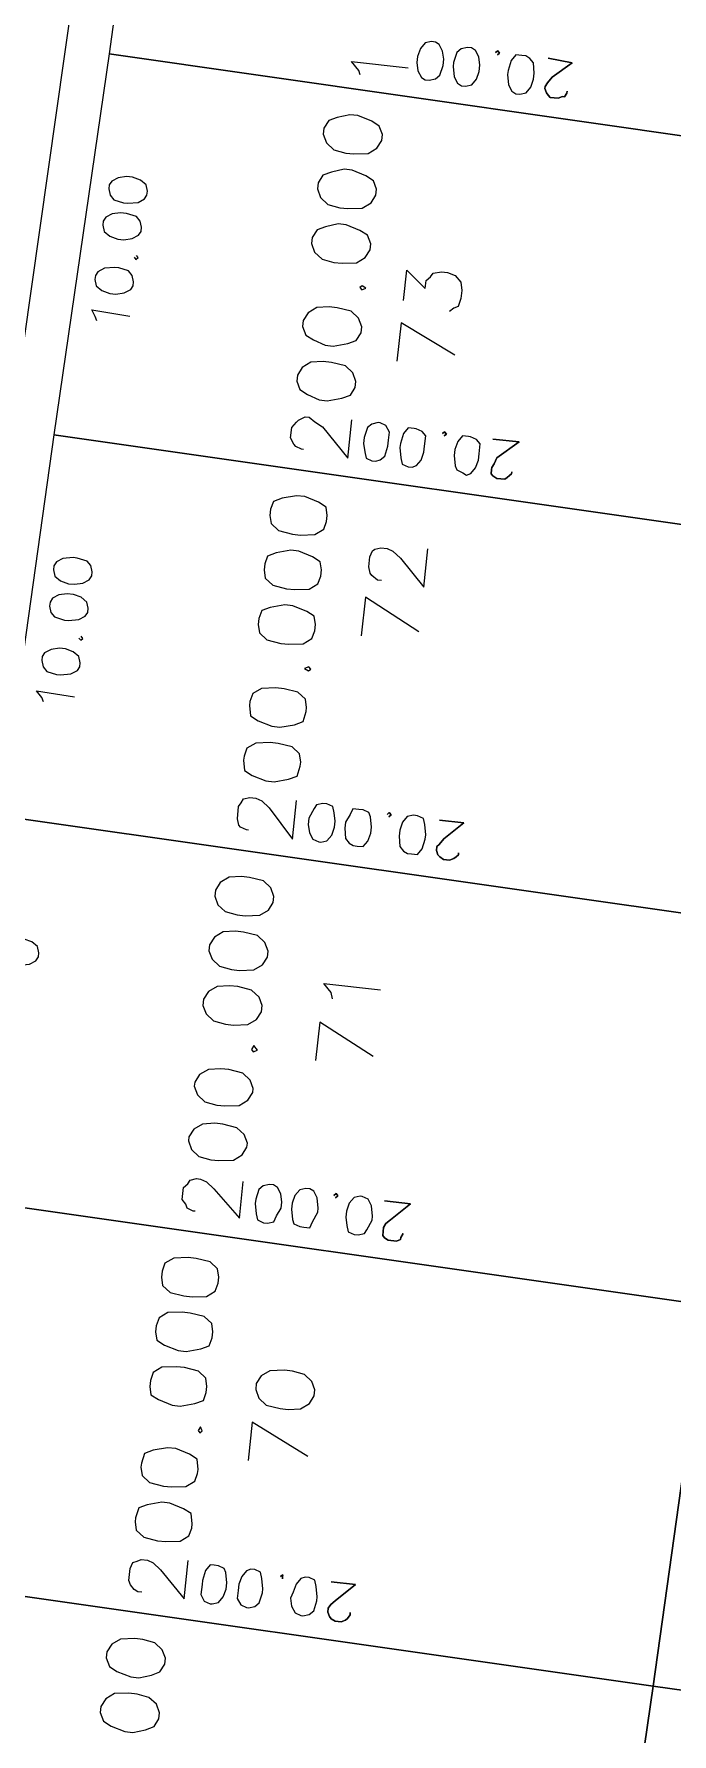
# Model space of a CAD drawing. Header units: metres. Extents: x -977055 to 805873, y -1033982 to 242021.
# Drawn here: x 2418.34 to 2435.02, y 748.14 to 792.56 of the extents above; entities that cross this region are included whole.
import ezdxf

# ---------------------------------------------------------------- set-up
doc = ezdxf.new("R2010")
doc.units = ezdxf.units.M
for name, color, linetype in [('PDF_acera', 7, 'Continuous'), ('PDF_areas por lote', 7, 'Continuous'), ('PDF_COTAS', 7, 'Continuous'), ('PDF_LOTES', 7, 'Continuous'), ('PDF_No. lotes', 7, 'Continuous')]:
    doc.layers.add(name, color=color, linetype=linetype)

# ---------------------------------------------------------------- blocks, each defined once
blk = doc.blocks.new('CALLE')
at = {"layer": 'PDF_acera', "lineweight": 9}
blk.add_lwpolyline([(-202.620096, -50.252832), (-201.265344, -48.982752), (-200.206944, -17.865792), (-201.477024, -16.468704), (-297.368064, -13.208832), (-298.722816, -14.478912), (-299.781216, -45.595872), (-298.511136, -46.950624)], close=True, dxfattribs=at)
at = {"layer": 'PDF_areas por lote', "lineweight": 9}
for points in [[(-244.194048, -20.617632), (-244.363392, -20.702304), (-244.448064, -20.871648), (-244.532736, -21.168), (-244.532736, -21.337344), (-244.448064, -21.59136), (-244.363392, -21.760704), (-244.194048, -21.845376), (-244.06704, -21.845376), (-243.897696, -21.760704), (-243.770688, -21.59136), (-243.728352, -21.337344), (-243.728352, -21.168), (-243.770688, -20.871648), (-243.897696, -20.702304), (-244.06704, -20.617632)], [(-243.050976, -20.617632), (-243.22032, -20.702304), (-243.304992, -20.871648), (-243.389664, -21.168), (-243.389664, -21.337344), (-243.304992, -21.59136), (-243.22032, -21.760704), (-243.050976, -21.845376), (-242.923968, -21.845376), (-242.754624, -21.760704), (-242.627616, -21.59136), (-242.58528, -21.337344), (-242.58528, -21.168), (-242.627616, -20.871648), (-242.754624, -20.702304), (-242.923968, -20.617632)], [(-240.172128, -20.913984), (-240.341472, -20.95632), (-240.46848, -21.125664), (-240.510816, -21.422016), (-240.510816, -21.59136), (-240.46848, -21.887712), (-240.341472, -22.057056), (-240.172128, -22.099392), (-240.087456, -22.099392), (-239.875776, -22.057056), (-239.791104, -21.887712), (-239.706432, -21.59136), (-239.706432, -21.422016), (-239.791104, -21.125664), (-239.875776, -20.95632), (-240.087456, -20.913984)], [(-239.029056, -20.913984), (-239.1984, -20.95632), (-239.325408, -21.125664), (-239.367744, -21.422016), (-239.367744, -21.59136), (-239.325408, -21.887712), (-239.1984, -22.057056), (-239.029056, -22.099392), (-238.944384, -22.099392), (-238.732704, -22.057056), (-238.648032, -21.887712), (-238.56336, -21.59136), (-238.56336, -21.422016), (-238.648032, -21.125664), (-238.732704, -20.95632), (-238.944384, -20.913984)], [(-237.335616, -20.913984), (-237.50496, -20.95632), (-237.589632, -21.125664), (-237.674304, -21.422016), (-237.674304, -21.59136), (-237.589632, -21.887712), (-237.50496, -22.057056), (-237.335616, -22.099392), (-237.208608, -22.099392), (-237.039264, -22.057056), (-236.912256, -21.887712), (-236.86992, -21.59136), (-236.86992, -21.422016), (-236.912256, -21.125664), (-237.039264, -20.95632), (-237.208608, -20.913984)], [(-236.192544, -20.913984), (-236.361888, -20.95632), (-236.44656, -21.125664), (-236.531232, -21.422016), (-236.531232, -21.59136), (-236.44656, -21.887712), (-236.361888, -22.057056), (-236.192544, -22.099392), (-236.065536, -22.099392), (-235.896192, -22.057056), (-235.769184, -21.887712), (-235.726848, -21.59136), (-235.726848, -21.422016), (-235.769184, -21.125664), (-235.896192, -20.95632), (-236.065536, -20.913984)], [(-235.049472, -20.913984), (-235.218816, -20.95632), (-235.345824, -21.125664), (-235.38816, -21.422016), (-235.38816, -21.59136), (-235.345824, -21.887712), (-235.218816, -22.057056), (-235.049472, -22.099392), (-234.922464, -22.099392), (-234.75312, -22.057056), (-234.626112, -21.887712), (-234.583776, -21.59136), (-234.583776, -21.422016), (-234.626112, -21.125664), (-234.75312, -20.95632), (-234.922464, -20.913984)], [(-232.170624, -21.168), (-232.339968, -21.252672), (-232.466976, -21.422016), (-232.509312, -21.676032), (-232.509312, -21.845376), (-232.466976, -22.141728), (-232.339968, -22.311072), (-232.170624, -22.395744), (-232.085952, -22.395744), (-231.916608, -22.311072), (-231.7896, -22.141728), (-231.747264, -21.845376), (-231.747264, -21.676032), (-231.7896, -21.422016), (-231.916608, -21.252672), (-232.085952, -21.168)], [(-231.027552, -21.168), (-231.196896, -21.252672), (-231.323904, -21.422016), (-231.36624, -21.676032), (-231.36624, -21.845376), (-231.323904, -22.141728), (-231.196896, -22.311072), (-231.027552, -22.395744), (-230.94288, -22.395744), (-230.773536, -22.311072), (-230.646528, -22.141728), (-230.604192, -21.845376), (-230.604192, -21.676032), (-230.646528, -21.422016), (-230.773536, -21.252672), (-230.94288, -21.168)], [(-229.334112, -21.168), (-229.503456, -21.252672), (-229.630464, -21.422016), (-229.6728, -21.676032), (-229.6728, -21.845376), (-229.630464, -22.141728), (-229.503456, -22.311072), (-229.334112, -22.395744), (-229.207104, -22.395744), (-229.03776, -22.311072), (-228.910752, -22.141728), (-228.868416, -21.845376), (-228.868416, -21.676032), (-228.910752, -21.422016), (-229.03776, -21.252672), (-229.207104, -21.168)], [(-228.19104, -21.168), (-228.360384, -21.252672), (-228.487392, -21.422016), (-228.529728, -21.676032), (-228.529728, -21.845376), (-228.487392, -22.141728), (-228.360384, -22.311072), (-228.19104, -22.395744), (-228.064032, -22.395744), (-227.894688, -22.311072), (-227.76768, -22.141728), (-227.725344, -21.845376), (-227.725344, -21.676032), (-227.76768, -21.422016), (-227.894688, -21.252672), (-228.064032, -21.168)], [(-227.047968, -21.168), (-227.217312, -21.252672), (-227.34432, -21.422016), (-227.386656, -21.676032), (-227.386656, -21.845376), (-227.34432, -22.141728), (-227.217312, -22.311072), (-227.047968, -22.395744), (-226.92096, -22.395744), (-226.751616, -22.311072), (-226.624608, -22.141728), (-226.582272, -21.845376), (-226.582272, -21.676032), (-226.624608, -21.422016), (-226.751616, -21.252672), (-226.92096, -21.168)], [(-224.16912, -21.464352), (-224.3808, -21.506688), (-224.465472, -21.676032), (-224.550144, -21.972384), (-224.550144, -22.141728), (-224.465472, -22.43808), (-224.3808, -22.607424), (-224.16912, -22.64976), (-224.084448, -22.64976), (-223.915104, -22.607424), (-223.788096, -22.43808), (-223.74576, -22.141728), (-223.74576, -21.972384), (-223.788096, -21.676032), (-223.915104, -21.506688), (-224.084448, -21.464352)], [(-223.026048, -21.464352), (-223.237728, -21.506688), (-223.3224, -21.676032), (-223.407072, -21.972384), (-223.407072, -22.141728), (-223.3224, -22.43808), (-223.237728, -22.607424), (-223.026048, -22.64976), (-222.941376, -22.64976), (-222.772032, -22.607424), (-222.645024, -22.43808), (-222.602688, -22.141728), (-222.602688, -21.972384), (-222.645024, -21.676032), (-222.772032, -21.506688), (-222.941376, -21.464352)], [(-221.332608, -21.464352), (-221.501952, -21.506688), (-221.62896, -21.676032), (-221.671296, -21.972384), (-221.671296, -22.141728), (-221.62896, -22.43808), (-221.501952, -22.607424), (-221.332608, -22.64976), (-221.2056, -22.64976), (-221.036256, -22.607424), (-220.951584, -22.43808), (-220.866912, -22.141728), (-220.866912, -21.972384), (-220.951584, -21.676032), (-221.036256, -21.506688), (-221.2056, -21.464352)], [(-220.189536, -21.464352), (-220.35888, -21.506688), (-220.485888, -21.676032), (-220.528224, -21.972384), (-220.528224, -22.141728), (-220.485888, -22.43808), (-220.35888, -22.607424), (-220.189536, -22.64976), (-220.062528, -22.64976), (-219.893184, -22.607424), (-219.808512, -22.43808), (-219.72384, -22.141728), (-219.72384, -21.972384), (-219.808512, -21.676032), (-219.893184, -21.506688), (-220.062528, -21.464352)], [(-219.046464, -21.464352), (-219.215808, -21.506688), (-219.342816, -21.676032), (-219.385152, -21.972384), (-219.385152, -22.141728), (-219.342816, -22.43808), (-219.215808, -22.607424), (-219.046464, -22.64976), (-218.919456, -22.64976), (-218.750112, -22.607424), (-218.66544, -22.43808), (-218.580768, -22.141728), (-218.580768, -21.972384), (-218.66544, -21.676032), (-218.750112, -21.506688), (-218.919456, -21.464352)], [(-216.209952, -21.718368), (-216.379296, -21.80304), (-216.463968, -21.972384), (-216.54864, -22.2264), (-216.54864, -22.395744), (-216.463968, -22.692096), (-216.379296, -22.86144), (-216.209952, -22.946112), (-216.082944, -22.946112), (-215.9136, -22.86144), (-215.786592, -22.692096), (-215.744256, -22.395744), (-215.744256, -22.2264), (-215.786592, -21.972384), (-215.9136, -21.80304), (-216.082944, -21.718368)], [(-215.06688, -21.718368), (-215.236224, -21.80304), (-215.320896, -21.972384), (-215.405568, -22.2264), (-215.405568, -22.395744), (-215.320896, -22.692096), (-215.236224, -22.86144), (-215.06688, -22.946112), (-214.939872, -22.946112), (-214.770528, -22.86144), (-214.64352, -22.692096), (-214.601184, -22.395744), (-214.601184, -22.2264), (-214.64352, -21.972384), (-214.770528, -21.80304), (-214.939872, -21.718368)], [(-213.331104, -21.718368), (-213.500448, -21.80304), (-213.627456, -21.972384), (-213.669792, -22.2264), (-213.669792, -22.395744), (-213.627456, -22.692096), (-213.500448, -22.86144), (-213.331104, -22.946112), (-213.204096, -22.946112), (-213.034752, -22.86144), (-212.95008, -22.692096), (-212.865408, -22.395744), (-212.865408, -22.2264), (-212.95008, -21.972384), (-213.034752, -21.80304), (-213.204096, -21.718368)], [(-212.188032, -21.718368), (-212.357376, -21.80304), (-212.484384, -21.972384), (-212.52672, -22.2264), (-212.52672, -22.395744), (-212.484384, -22.692096), (-212.357376, -22.86144), (-212.188032, -22.946112), (-212.061024, -22.946112), (-211.89168, -22.86144), (-211.807008, -22.692096), (-211.722336, -22.395744), (-211.722336, -22.2264), (-211.807008, -21.972384), (-211.89168, -21.80304), (-212.061024, -21.718368)], [(-211.04496, -21.718368), (-211.214304, -21.80304), (-211.341312, -21.972384), (-211.383648, -22.2264), (-211.383648, -22.395744), (-211.341312, -22.692096), (-211.214304, -22.86144), (-211.04496, -22.946112), (-210.917952, -22.946112), (-210.748608, -22.86144), (-210.663936, -22.692096), (-210.579264, -22.395744), (-210.579264, -22.2264), (-210.663936, -21.972384), (-210.748608, -21.80304), (-210.917952, -21.718368)], [(-238.14, -22.01472), (-238.182336, -22.057056), (-238.14, -22.099392), (-238.055328, -22.057056)], [(-230.138496, -22.268736), (-230.180832, -22.311072), (-230.138496, -22.395744), (-230.053824, -22.311072)], [(-222.136992, -22.522752), (-222.179328, -22.607424), (-222.136992, -22.64976), (-222.094656, -22.607424)], [(-214.135488, -22.819104), (-214.177824, -22.86144), (-214.135488, -22.946112), (-214.093152, -22.86144)]]:
    blk.add_lwpolyline(points, close=True, dxfattribs=at)
for points in [[(-241.611552, -21.210336), (-241.611552, -21.125664), (-241.569216, -21.040992), (-241.484544, -20.95632), (-241.399872, -20.913984), (-241.145856, -20.913984), (-241.018848, -20.95632), (-240.976512, -21.040992), (-240.934176, -21.125664), (-240.934176, -21.252672), (-240.976512, -21.37968), (-241.10352, -21.549024), (-241.653888, -22.099392), (-240.849504, -22.099392)], [(-233.610048, -21.464352), (-233.610048, -21.422016), (-233.567712, -21.295008), (-233.48304, -21.252672), (-233.398368, -21.168), (-233.144352, -21.168), (-233.05968, -21.252672), (-232.975008, -21.295008), (-232.932672, -21.422016), (-232.932672, -21.506688), (-232.975008, -21.633696), (-233.102016, -21.80304), (-233.652384, -22.395744), (-232.890336, -22.395744)], [(-225.608544, -21.718368), (-225.608544, -21.676032), (-225.566208, -21.549024), (-225.523872, -21.506688), (-225.396864, -21.464352), (-225.142848, -21.464352), (-225.058176, -21.506688), (-224.973504, -21.549024), (-224.931168, -21.676032), (-224.931168, -21.80304), (-224.973504, -21.930048), (-225.100512, -22.099392), (-225.693216, -22.64976), (-224.888832, -22.64976)], [(-217.60704, -22.01472), (-217.60704, -21.972384), (-217.564704, -21.845376), (-217.522368, -21.80304), (-217.39536, -21.718368), (-217.18368, -21.718368), (-217.056672, -21.80304), (-217.014336, -21.845376), (-216.929664, -21.972384), (-216.929664, -22.057056), (-217.014336, -22.184064), (-217.099008, -22.353408), (-217.691712, -22.946112), (-216.887328, -22.946112)], [(-209.732544, -22.353408), (-209.647872, -22.311072), (-209.478528, -22.141728), (-209.478528, -23.327136)]]:
    blk.add_lwpolyline(points, dxfattribs=at)
at = {"layer": 'PDF_COTAS', "lineweight": 9}
for points in [[(-228.656736, -16.849728), (-228.783744, -16.892064), (-228.868416, -16.976736), (-228.910752, -17.188416), (-228.910752, -17.273088), (-228.868416, -17.484768), (-228.783744, -17.611776), (-228.699072, -17.654112), (-228.6144, -17.654112), (-228.487392, -17.611776), (-228.40272, -17.484768), (-228.360384, -17.315424), (-228.360384, -17.188416), (-228.40272, -17.019072), (-228.445056, -16.892064), (-228.572064, -16.849728)], [(-222.560352, -17.061408), (-222.68736, -17.103744), (-222.772032, -17.188416), (-222.814368, -17.400096), (-222.814368, -17.484768), (-222.772032, -17.696448), (-222.68736, -17.823456), (-222.602688, -17.865792), (-222.518016, -17.865792), (-222.391008, -17.823456), (-222.306336, -17.696448), (-222.264, -17.527104), (-222.264, -17.400096), (-222.306336, -17.230752), (-222.391008, -17.103744), (-222.47568, -17.061408)], [(-221.41728, -17.103744), (-221.544288, -17.14608), (-221.62896, -17.230752), (-221.671296, -17.442432), (-221.671296, -17.527104), (-221.62896, -17.738784), (-221.544288, -17.865792), (-221.459616, -17.908128), (-221.374944, -17.908128), (-221.247936, -17.865792), (-221.163264, -17.738784), (-221.120928, -17.56944), (-221.120928, -17.442432), (-221.163264, -17.273088), (-221.247936, -17.14608), (-221.332608, -17.103744)], [(-220.655232, -17.103744), (-220.78224, -17.14608), (-220.866912, -17.273088), (-220.909248, -17.442432), (-220.909248, -17.56944), (-220.866912, -17.738784), (-220.78224, -17.865792), (-220.697568, -17.908128), (-220.612896, -17.908128), (-220.485888, -17.865792), (-220.401216, -17.78112), (-220.35888, -17.56944), (-220.35888, -17.484768), (-220.401216, -17.273088), (-220.485888, -17.14608), (-220.57056, -17.103744)], [(-214.558848, -17.315424), (-214.685856, -17.35776), (-214.770528, -17.484768), (-214.812864, -17.654112), (-214.812864, -17.78112), (-214.770528, -17.950464), (-214.685856, -18.077472), (-214.601184, -18.119808), (-214.516512, -18.119808), (-214.389504, -18.077472), (-214.304832, -17.9928), (-214.262496, -17.78112), (-214.262496, -17.696448), (-214.304832, -17.484768), (-214.389504, -17.35776), (-214.474176, -17.315424)], [(-213.415776, -17.35776), (-213.542784, -17.400096), (-213.627456, -17.527104), (-213.669792, -17.696448), (-213.669792, -17.823456), (-213.627456, -17.9928), (-213.542784, -18.119808), (-213.458112, -18.162144), (-213.37344, -18.162144), (-213.246432, -18.119808), (-213.16176, -18.035136), (-213.119424, -17.823456), (-213.119424, -17.696448), (-213.16176, -17.527104), (-213.246432, -17.400096), (-213.331104, -17.35776)], [(-212.653728, -17.400096), (-212.780736, -17.442432), (-212.865408, -17.527104), (-212.907744, -17.738784), (-212.907744, -17.823456), (-212.865408, -18.035136), (-212.780736, -18.162144), (-212.696064, -18.20448), (-212.611392, -18.20448), (-212.484384, -18.162144), (-212.399712, -18.035136), (-212.357376, -17.865792), (-212.357376, -17.738784), (-212.399712, -17.56944), (-212.484384, -17.442432), (-212.569056, -17.400096)], [(-241.696224, -22.692096), (-241.653888, -22.819104), (-241.52688, -22.903776), (-241.357536, -22.946112), (-241.230528, -22.946112), (-241.018848, -22.903776), (-240.934176, -22.86144), (-240.89184, -22.734432), (-240.89184, -22.64976), (-240.89184, -22.565088), (-241.018848, -22.480416), (-241.230528, -22.43808), (-241.3152, -22.43808), (-241.52688, -22.43808), (-241.653888, -22.522752), (-241.696224, -22.64976)], [(-241.696224, -22.692096), (-241.653888, -22.819104), (-241.52688, -22.903776), (-241.357536, -22.946112), (-241.230528, -22.946112), (-241.018848, -22.903776), (-240.934176, -22.86144), (-240.89184, -22.734432), (-240.89184, -22.64976), (-240.89184, -22.565088), (-241.018848, -22.480416), (-241.230528, -22.43808), (-241.3152, -22.43808), (-241.52688, -22.43808), (-241.653888, -22.522752), (-241.696224, -22.64976)], [(-233.69472, -22.988448), (-233.652384, -23.115456), (-233.525376, -23.157792), (-233.356032, -23.242464), (-233.229024, -23.242464), (-233.05968, -23.200128), (-232.932672, -23.115456), (-232.890336, -23.030784), (-232.890336, -22.946112), (-232.932672, -22.819104), (-233.017344, -22.734432), (-233.229024, -22.692096), (-233.313696, -22.692096), (-233.525376, -22.734432), (-233.652384, -22.776768), (-233.69472, -22.903776)], [(-233.69472, -22.988448), (-233.652384, -23.115456), (-233.525376, -23.157792), (-233.356032, -23.242464), (-233.229024, -23.242464), (-233.05968, -23.200128), (-232.932672, -23.115456), (-232.890336, -23.030784), (-232.890336, -22.946112), (-232.932672, -22.819104), (-233.017344, -22.734432), (-233.229024, -22.692096), (-233.313696, -22.692096), (-233.525376, -22.734432), (-233.652384, -22.776768), (-233.69472, -22.903776)], [(-225.693216, -23.242464), (-225.65088, -23.369472), (-225.523872, -23.454144), (-225.354528, -23.49648), (-225.22752, -23.49648), (-225.058176, -23.454144), (-224.931168, -23.411808), (-224.888832, -23.2848), (-224.888832, -23.200128), (-224.931168, -23.07312), (-225.01584, -23.030784), (-225.22752, -22.946112), (-225.354528, -22.946112), (-225.523872, -22.988448), (-225.65088, -23.07312), (-225.693216, -23.200128)], [(-225.693216, -23.242464), (-225.65088, -23.369472), (-225.523872, -23.454144), (-225.354528, -23.49648), (-225.22752, -23.49648), (-225.058176, -23.454144), (-224.931168, -23.411808), (-224.888832, -23.2848), (-224.888832, -23.200128), (-224.931168, -23.07312), (-225.01584, -23.030784), (-225.22752, -22.946112), (-225.354528, -22.946112), (-225.523872, -22.988448), (-225.65088, -23.07312), (-225.693216, -23.200128)], [(-241.696224, -23.454144), (-241.653888, -23.581152), (-241.569216, -23.665824), (-241.357536, -23.70816), (-241.272864, -23.70816), (-241.061184, -23.665824), (-240.934176, -23.623488), (-240.89184, -23.49648), (-240.89184, -23.411808), (-240.934176, -23.327136), (-241.061184, -23.242464), (-241.230528, -23.200128), (-241.357536, -23.200128), (-241.52688, -23.200128), (-241.653888, -23.2848), (-241.696224, -23.411808)], [(-241.696224, -23.454144), (-241.653888, -23.581152), (-241.569216, -23.665824), (-241.357536, -23.70816), (-241.272864, -23.70816), (-241.061184, -23.665824), (-240.934176, -23.623488), (-240.89184, -23.49648), (-240.89184, -23.411808), (-240.934176, -23.327136), (-241.061184, -23.242464), (-241.230528, -23.200128), (-241.357536, -23.200128), (-241.52688, -23.200128), (-241.653888, -23.2848), (-241.696224, -23.411808)], [(-217.691712, -23.538816), (-217.649376, -23.623488), (-217.564704, -23.70816), (-217.353024, -23.750496), (-217.226016, -23.750496), (-217.056672, -23.750496), (-216.929664, -23.665824), (-216.887328, -23.538816), (-216.887328, -23.49648), (-216.929664, -23.369472), (-217.014336, -23.2848), (-217.226016, -23.242464), (-217.353024, -23.242464), (-217.522368, -23.2848), (-217.649376, -23.327136), (-217.691712, -23.454144)], [(-217.691712, -23.538816), (-217.649376, -23.623488), (-217.564704, -23.70816), (-217.353024, -23.750496), (-217.226016, -23.750496), (-217.056672, -23.750496), (-216.929664, -23.665824), (-216.887328, -23.538816), (-216.887328, -23.49648), (-216.929664, -23.369472), (-217.014336, -23.2848), (-217.226016, -23.242464), (-217.353024, -23.242464), (-217.522368, -23.2848), (-217.649376, -23.327136), (-217.691712, -23.454144)], [(-233.69472, -23.750496), (-233.69472, -23.877504), (-233.567712, -23.91984), (-233.356032, -24.004512), (-233.27136, -24.004512), (-233.05968, -23.962176), (-232.932672, -23.877504), (-232.890336, -23.792832), (-232.890336, -23.70816), (-232.932672, -23.581152), (-233.05968, -23.49648), (-233.229024, -23.454144), (-233.356032, -23.454144), (-233.567712, -23.49648), (-233.652384, -23.538816), (-233.69472, -23.665824)], [(-233.69472, -23.750496), (-233.69472, -23.877504), (-233.567712, -23.91984), (-233.356032, -24.004512), (-233.27136, -24.004512), (-233.05968, -23.962176), (-232.932672, -23.877504), (-232.890336, -23.792832), (-232.890336, -23.70816), (-232.932672, -23.581152), (-233.05968, -23.49648), (-233.229024, -23.454144), (-233.356032, -23.454144), (-233.567712, -23.49648), (-233.652384, -23.538816), (-233.69472, -23.665824)], [(-209.690208, -23.792832), (-209.647872, -23.91984), (-209.5632, -24.004512), (-209.35152, -24.046848), (-209.224512, -24.046848), (-209.055168, -24.004512), (-208.92816, -23.91984), (-208.885824, -23.835168), (-208.885824, -23.750496), (-208.92816, -23.623488), (-209.055168, -23.538816), (-209.224512, -23.49648), (-209.35152, -23.49648), (-209.520864, -23.538816), (-209.647872, -23.623488), (-209.690208, -23.70816)], [(-209.690208, -23.792832), (-209.647872, -23.91984), (-209.5632, -24.004512), (-209.35152, -24.046848), (-209.224512, -24.046848), (-209.055168, -24.004512), (-208.92816, -23.91984), (-208.885824, -23.835168), (-208.885824, -23.750496), (-208.92816, -23.623488), (-209.055168, -23.538816), (-209.224512, -23.49648), (-209.35152, -23.49648), (-209.520864, -23.538816), (-209.647872, -23.623488), (-209.690208, -23.70816)], [(-240.976512, -24.046848), (-240.934176, -24.089184), (-240.976512, -24.089184), (-241.018848, -24.089184), (-240.976512, -24.089184), (-240.934176, -24.089184)], [(-225.693216, -24.004512), (-225.693216, -24.13152), (-225.566208, -24.216192), (-225.396864, -24.258528), (-225.269856, -24.258528), (-225.058176, -24.216192), (-224.973504, -24.173856), (-224.931168, -24.046848), (-224.931168, -23.962176), (-224.931168, -23.835168), (-225.058176, -23.792832), (-225.22752, -23.70816), (-225.354528, -23.70816), (-225.566208, -23.750496), (-225.65088, -23.835168), (-225.693216, -23.91984)], [(-225.693216, -24.004512), (-225.693216, -24.13152), (-225.566208, -24.216192), (-225.396864, -24.258528), (-225.269856, -24.258528), (-225.058176, -24.216192), (-224.973504, -24.173856), (-224.931168, -24.046848), (-224.931168, -23.962176), (-224.931168, -23.835168), (-225.058176, -23.792832), (-225.22752, -23.70816), (-225.354528, -23.70816), (-225.566208, -23.750496), (-225.65088, -23.835168), (-225.693216, -23.91984)], [(-217.734048, -24.300864), (-217.691712, -24.385536), (-217.564704, -24.470208), (-217.39536, -24.512544), (-217.268352, -24.512544), (-217.056672, -24.512544), (-216.972, -24.427872), (-216.929664, -24.300864), (-216.929664, -24.258528), (-216.929664, -24.13152), (-217.056672, -24.046848), (-217.268352, -24.004512), (-217.353024, -24.004512), (-217.564704, -24.046848), (-217.691712, -24.089184), (-217.734048, -24.216192)], [(-217.734048, -24.300864), (-217.691712, -24.385536), (-217.564704, -24.470208), (-217.39536, -24.512544), (-217.268352, -24.512544), (-217.056672, -24.512544), (-216.972, -24.427872), (-216.929664, -24.300864), (-216.929664, -24.258528), (-216.929664, -24.13152), (-217.056672, -24.046848), (-217.268352, -24.004512), (-217.353024, -24.004512), (-217.564704, -24.046848), (-217.691712, -24.089184), (-217.734048, -24.216192)], [(-241.73856, -24.597216), (-241.696224, -24.724224), (-241.611552, -24.808896), (-241.399872, -24.851232), (-241.3152, -24.851232), (-241.10352, -24.808896), (-240.976512, -24.76656), (-240.934176, -24.639552), (-240.934176, -24.55488), (-240.976512, -24.470208), (-241.10352, -24.385536), (-241.272864, -24.3432), (-241.399872, -24.300864), (-241.569216, -24.3432), (-241.696224, -24.427872), (-241.73856, -24.55488)], [(-241.73856, -24.597216), (-241.696224, -24.724224), (-241.611552, -24.808896), (-241.399872, -24.851232), (-241.3152, -24.851232), (-241.10352, -24.808896), (-240.976512, -24.76656), (-240.934176, -24.639552), (-240.934176, -24.55488), (-240.976512, -24.470208), (-241.10352, -24.385536), (-241.272864, -24.3432), (-241.399872, -24.300864), (-241.569216, -24.3432), (-241.696224, -24.427872), (-241.73856, -24.55488)], [(-232.975008, -24.300864), (-232.932672, -24.3432), (-232.975008, -24.385536), (-233.017344, -24.3432), (-232.975008, -24.385536), (-232.932672, -24.3432)], [(-209.732544, -24.55488), (-209.690208, -24.681888), (-209.5632, -24.76656), (-209.393856, -24.808896), (-209.266848, -24.808896), (-209.097504, -24.76656), (-208.970496, -24.681888), (-208.92816, -24.597216), (-208.92816, -24.512544), (-208.970496, -24.385536), (-209.055168, -24.300864), (-209.266848, -24.258528), (-209.35152, -24.258528), (-209.5632, -24.300864), (-209.690208, -24.385536), (-209.732544, -24.470208)], [(-209.732544, -24.55488), (-209.690208, -24.681888), (-209.5632, -24.76656), (-209.393856, -24.808896), (-209.266848, -24.808896), (-209.097504, -24.76656), (-208.970496, -24.681888), (-208.92816, -24.597216), (-208.92816, -24.512544), (-208.970496, -24.385536), (-209.055168, -24.300864), (-209.266848, -24.258528), (-209.35152, -24.258528), (-209.5632, -24.300864), (-209.690208, -24.385536), (-209.732544, -24.470208)], [(-233.737056, -24.893568), (-233.69472, -25.020576), (-233.610048, -25.062912), (-233.398368, -25.147584), (-233.313696, -25.147584), (-233.102016, -25.105248), (-232.975008, -25.020576), (-232.932672, -24.893568), (-232.932672, -24.851232), (-232.975008, -24.724224), (-233.102016, -24.639552), (-233.27136, -24.597216), (-233.398368, -24.597216), (-233.567712, -24.639552), (-233.69472, -24.681888), (-233.737056, -24.808896)], [(-233.737056, -24.893568), (-233.69472, -25.020576), (-233.610048, -25.062912), (-233.398368, -25.147584), (-233.313696, -25.147584), (-233.102016, -25.105248), (-232.975008, -25.020576), (-232.932672, -24.893568), (-232.932672, -24.851232), (-232.975008, -24.724224), (-233.102016, -24.639552), (-233.27136, -24.597216), (-233.398368, -24.597216), (-233.567712, -24.639552), (-233.69472, -24.681888), (-233.737056, -24.808896)], [(-224.973504, -24.55488), (-224.931168, -24.597216), (-224.973504, -24.639552), (-225.01584, -24.597216), (-224.973504, -24.639552), (-224.931168, -24.597216)], [(-240.976512, -25.105248), (-240.976512, -25.61328), (-241.357536, -25.232256), (-241.442208, -25.147584), (-241.52688, -25.105248), (-241.611552, -25.105248), (-241.696224, -25.147584), (-241.73856, -25.18992), (-241.780896, -25.274592), (-241.780896, -25.4016), (-241.73856, -25.486272), (-241.696224, -25.528608), (-241.611552, -25.570944), (-241.569216, -25.570944), (-241.611552, -25.570944), (-241.696224, -25.528608), (-241.73856, -25.486272), (-241.780896, -25.4016), (-241.780896, -25.274592), (-241.73856, -25.18992), (-241.696224, -25.147584), (-241.611552, -25.105248), (-241.52688, -25.105248), (-241.442208, -25.147584), (-241.357536, -25.232256), (-240.976512, -25.61328)], [(-225.735552, -25.147584), (-225.735552, -25.274592), (-225.608544, -25.359264), (-225.396864, -25.4016), (-225.312192, -25.4016), (-225.100512, -25.359264), (-224.973504, -25.316928), (-224.931168, -25.18992), (-224.931168, -25.105248), (-224.973504, -24.97824), (-225.100512, -24.893568), (-225.269856, -24.851232), (-225.396864, -24.851232), (-225.608544, -24.893568), (-225.693216, -24.97824), (-225.735552, -25.062912)], [(-225.735552, -25.147584), (-225.735552, -25.274592), (-225.608544, -25.359264), (-225.396864, -25.4016), (-225.312192, -25.4016), (-225.100512, -25.359264), (-224.973504, -25.316928), (-224.931168, -25.18992), (-224.931168, -25.105248), (-224.973504, -24.97824), (-225.100512, -24.893568), (-225.269856, -24.851232), (-225.396864, -24.851232), (-225.608544, -24.893568), (-225.693216, -24.97824), (-225.735552, -25.062912)], [(-216.972, -24.851232), (-216.929664, -24.893568), (-216.972, -24.935904), (-217.014336, -24.893568), (-216.972, -24.935904), (-216.929664, -24.893568)], [(-208.970496, -25.105248), (-208.92816, -25.147584), (-208.970496, -25.18992), (-209.012832, -25.147584), (-208.970496, -25.18992), (-208.92816, -25.147584)], [(-232.975008, -25.359264), (-232.975008, -25.909632), (-233.356032, -25.528608), (-233.440704, -25.443936), (-233.525376, -25.4016), (-233.610048, -25.4016), (-233.69472, -25.4016), (-233.737056, -25.443936), (-233.779392, -25.528608), (-233.779392, -25.697952), (-233.737056, -25.782624), (-233.69472, -25.782624), (-233.610048, -25.82496), (-233.69472, -25.782624), (-233.737056, -25.782624), (-233.779392, -25.697952), (-233.779392, -25.528608), (-233.737056, -25.443936), (-233.69472, -25.4016), (-233.610048, -25.4016), (-233.525376, -25.4016), (-233.440704, -25.443936), (-233.356032, -25.528608), (-232.975008, -25.909632)], [(-217.776384, -25.443936), (-217.734048, -25.528608), (-217.60704, -25.61328), (-217.437696, -25.655616), (-217.310688, -25.655616), (-217.099008, -25.655616), (-217.014336, -25.570944), (-216.972, -25.443936), (-216.972, -25.4016), (-216.972, -25.274592), (-217.099008, -25.18992), (-217.268352, -25.147584), (-217.39536, -25.147584), (-217.60704, -25.18992), (-217.691712, -25.232256), (-217.734048, -25.359264)], [(-217.776384, -25.443936), (-217.734048, -25.528608), (-217.60704, -25.61328), (-217.437696, -25.655616), (-217.310688, -25.655616), (-217.099008, -25.655616), (-217.014336, -25.570944), (-216.972, -25.443936), (-216.972, -25.4016), (-216.972, -25.274592), (-217.099008, -25.18992), (-217.268352, -25.147584), (-217.39536, -25.147584), (-217.60704, -25.18992), (-217.691712, -25.232256), (-217.734048, -25.359264)], [(-209.77488, -25.697952), (-209.732544, -25.82496), (-209.605536, -25.909632), (-209.436192, -25.951968), (-209.309184, -25.951968), (-209.097504, -25.909632), (-209.012832, -25.82496), (-208.970496, -25.740288), (-208.970496, -25.655616), (-208.970496, -25.528608), (-209.097504, -25.443936), (-209.309184, -25.4016), (-209.393856, -25.4016), (-209.605536, -25.443936), (-209.732544, -25.528608), (-209.77488, -25.61328)], [(-209.77488, -25.697952), (-209.732544, -25.82496), (-209.605536, -25.909632), (-209.436192, -25.951968), (-209.309184, -25.951968), (-209.097504, -25.909632), (-209.012832, -25.82496), (-208.970496, -25.740288), (-208.970496, -25.655616), (-208.970496, -25.528608), (-209.097504, -25.443936), (-209.309184, -25.4016), (-209.393856, -25.4016), (-209.605536, -25.443936), (-209.732544, -25.528608), (-209.77488, -25.61328)], [(-224.973504, -25.655616), (-224.973504, -26.163648), (-225.354528, -25.782624), (-225.481536, -25.697952), (-225.523872, -25.655616), (-225.608544, -25.655616), (-225.693216, -25.697952), (-225.735552, -25.740288), (-225.777888, -25.82496), (-225.777888, -25.951968), (-225.735552, -26.03664), (-225.693216, -26.078976), (-225.65088, -26.121312), (-225.608544, -26.121312), (-225.65088, -26.121312), (-225.693216, -26.078976), (-225.735552, -26.03664), (-225.777888, -25.951968), (-225.777888, -25.82496), (-225.735552, -25.740288), (-225.693216, -25.697952), (-225.608544, -25.655616), (-225.523872, -25.655616), (-225.481536, -25.697952), (-225.354528, -25.782624), (-224.973504, -26.163648)], [(-216.972, -25.909632), (-216.972, -26.46), (-217.353024, -26.03664), (-217.480032, -25.994304), (-217.564704, -25.951968), (-217.60704, -25.951968), (-217.691712, -25.951968), (-217.734048, -25.994304), (-217.776384, -26.078976), (-217.776384, -26.24832), (-217.734048, -26.290656), (-217.691712, -26.332992), (-217.649376, -26.375328), (-217.60704, -26.375328), (-217.649376, -26.375328), (-217.691712, -26.332992), (-217.734048, -26.290656), (-217.776384, -26.24832), (-217.776384, -26.078976), (-217.734048, -25.994304), (-217.691712, -25.951968), (-217.60704, -25.951968), (-217.564704, -25.951968), (-217.480032, -25.994304), (-217.353024, -26.03664), (-216.972, -26.46)], [(-208.970496, -26.205984), (-209.012832, -26.714016), (-209.35152, -26.332992), (-209.478528, -26.24832), (-209.5632, -26.205984), (-209.605536, -26.205984), (-209.690208, -26.24832), (-209.732544, -26.290656), (-209.77488, -26.332992), (-209.77488, -26.502336), (-209.732544, -26.587008), (-209.732544, -26.629344), (-209.647872, -26.67168), (-209.605536, -26.67168), (-209.647872, -26.67168), (-209.732544, -26.629344), (-209.732544, -26.587008), (-209.77488, -26.502336), (-209.77488, -26.332992), (-209.732544, -26.290656), (-209.690208, -26.24832), (-209.605536, -26.205984), (-209.5632, -26.205984), (-209.478528, -26.24832), (-209.35152, -26.332992), (-209.012832, -26.714016)]]:
    blk.add_lwpolyline(points, close=True, dxfattribs=at)
for points in [[(-223.407072, -17.188416), (-223.3224, -17.14608), (-223.195392, -17.019072), (-223.237728, -17.823456)], [(-215.405568, -17.442432), (-215.320896, -17.400096), (-215.193888, -17.315424), (-215.236224, -18.119808)], [(-222.009984, -17.78112), (-222.05232, -17.823456), (-222.009984, -17.865792), (-221.967648, -17.823456)], [(-214.00848, -18.077472), (-214.050816, -18.119808), (-214.00848, -18.162144), (-213.966144, -18.119808)]]:
    blk.add_lwpolyline(points, dxfattribs=at)
at = {"layer": 'PDF_LOTES', "lineweight": 20}
for points in [[(-250.375104, -31.709664), (-242.415936, -32.006016), (-241.865568, -16.003008), (-249.867072, -15.706656)], [(-242.415936, -32.006016), (-234.414432, -32.260032), (-233.864064, -16.257024), (-241.865568, -16.003008)], [(-234.414432, -32.260032), (-226.412928, -32.514048), (-225.86256, -16.553376), (-233.864064, -16.257024)], [(-226.412928, -32.514048), (-218.411424, -32.8104), (-217.861056, -16.807392), (-225.86256, -16.553376)], [(-218.411424, -32.8104), (-210.40992, -33.064416), (-209.859552, -17.103744), (-217.861056, -16.807392)], [(-210.40992, -33.064416), (-202.408416, -33.360768), (-201.900384, -18.162144), (-202.662432, -17.315424), (-209.859552, -17.103744)], [(-250.925472, -47.712672), (-242.923968, -47.966688), (-242.415936, -32.006016), (-250.375104, -31.709664)], [(-242.923968, -47.966688), (-234.922464, -48.26304), (-234.414432, -32.260032), (-242.415936, -32.006016)]]:
    blk.add_lwpolyline(points, close=True, dxfattribs=at)
at = {"layer": 'PDF_No. lotes', "lineweight": 20}
for points in [[(-238.436352, -24.3432), (-237.843648, -23.115456), (-238.648032, -23.115456)], [(-230.011488, -24.808896), (-229.418784, -23.623488), (-230.223168, -23.623488)], [(-228.910752, -23.835168), (-228.783744, -23.792832), (-228.6144, -23.623488), (-228.6144, -24.808896)], [(-221.120928, -24.808896), (-220.528224, -23.623488), (-221.332608, -23.623488)], [(-220.1472, -23.91984), (-220.1472, -23.835168), (-220.062528, -23.70816), (-220.020192, -23.665824), (-219.893184, -23.623488), (-219.681504, -23.623488), (-219.554496, -23.665824), (-219.51216, -23.70816), (-219.469824, -23.835168), (-219.469824, -23.962176), (-219.51216, -24.089184), (-219.639168, -24.258528), (-220.189536, -24.808896), (-219.385152, -24.808896)], [(-215.320896, -24.935904), (-214.770528, -23.750496), (-215.574912, -23.750496)], [(-214.304832, -23.750496), (-213.669792, -23.750496), (-214.00848, -24.173856), (-213.839136, -24.173856), (-213.754464, -24.258528), (-213.669792, -24.300864), (-213.627456, -24.470208), (-213.627456, -24.597216), (-213.669792, -24.76656), (-213.7968, -24.893568), (-213.966144, -24.935904), (-214.135488, -24.935904), (-214.304832, -24.893568), (-214.347168, -24.808896), (-214.43184, -24.724224)]]:
    blk.add_lwpolyline(points, dxfattribs=at)
blk.add_lwpolyline([(-237.166272, -23.115456), (-237.335616, -23.200128), (-237.462624, -23.369472), (-237.50496, -23.665824), (-237.50496, -23.835168), (-237.462624, -24.089184), (-237.335616, -24.258528), (-237.166272, -24.3432), (-237.039264, -24.3432), (-236.86992, -24.258528), (-236.742912, -24.089184), (-236.700576, -23.835168), (-236.700576, -23.665824), (-236.742912, -23.369472), (-236.86992, -23.200128), (-237.039264, -23.115456)], close=True, dxfattribs=at)

msp = doc.modelspace()

# ---------------------------------------------------------------- block references
at = {"xscale": 1.255773352820658, "yscale": 1.255773352820658, "zscale": 1.255773352820658, "rotation": 83.85573648860341}
msp.add_blockref('CALLE', (2427.15058, 1056.36283, 1015.371), dxfattribs=at)

doc.saveas('drawing.dxf')
